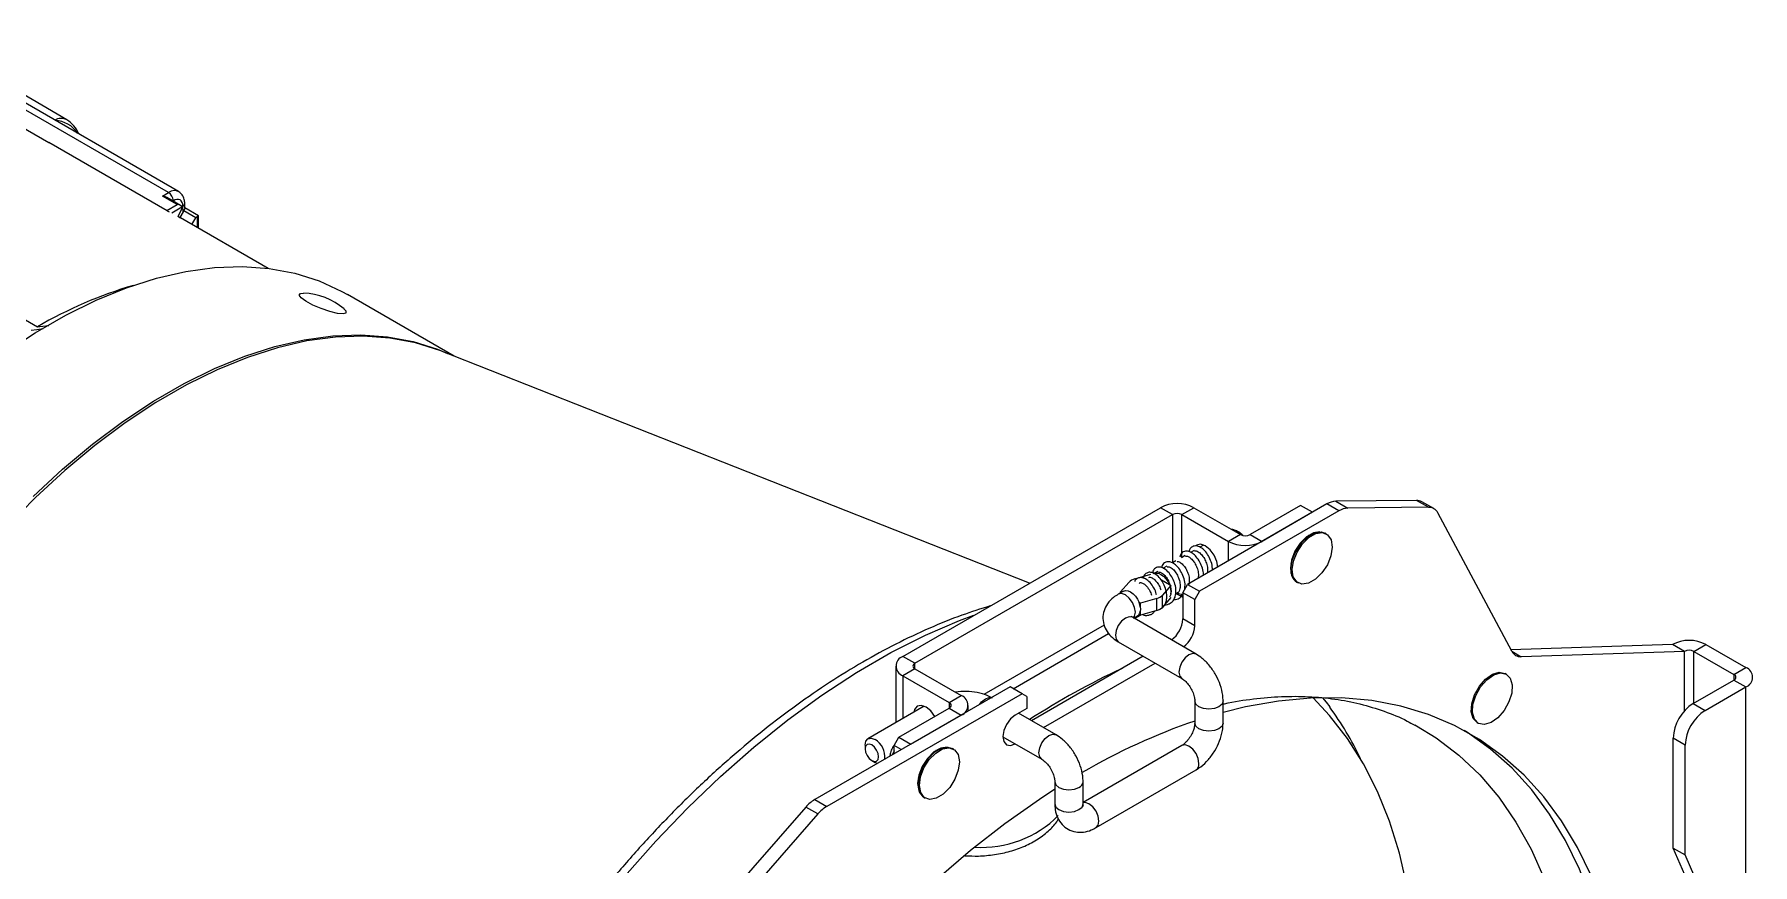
# Model space of a CAD drawing. Extents: x 7 to 113, y 1 to 87.
# Drawn here: x 24.95 to 32.54, y 64.53 to 68.2 of the extents above; entities that cross this region are included whole.
import ezdxf

# ---------------------------------------------------------------- set-up
doc = ezdxf.new("R2010")
doc.units = 0
doc.header["$MEASUREMENT"] = 0
doc.layers.add('OBJECT', color=7, linetype='CONTINUOUS')

msp = doc.modelspace()

# ---------------------------------------------------------------- linework, layer by layer
at = {"layer": 'OBJECT'}
for p, q in [((25.5843, 67.5099), (24.3807, 68.2047)), ((25.5398, 67.5052), (24.3558, 68.1887)), ((25.0901, 67.827), (24.6343, 68.095)), ((23.1109, 67.9807), (24.9613, 66.9125)), ((24.6183, 67.9535), (25.0108, 67.7269)), ((25.0108, 67.7269), (25.0167, 67.7241)), ((25.534, 67.4249), (25.0108, 67.7269)), ((25.514, 67.4895), (25.5398, 67.5052)), ((25.5782, 67.4524), (25.514, 67.4895)), ((25.5932, 67.4488), (25.5322, 67.4841)), ((25.5323, 67.4259), (25.5782, 67.4524)), ((25.5615, 67.4694), (25.5596, 67.4682)), ((25.6045, 67.4196), (25.6039, 67.4449)), ((25.6126, 67.4365), (25.6122, 67.4568)), ((25.534, 67.4249), (25.543, 67.4205)), ((25.5995, 67.4402), (25.5548, 67.4144)), ((25.597, 67.4309), (25.5814, 67.4003)), ((25.5814, 67.4004), (25.5927, 67.394)), ((25.6045, 67.4196), (25.5899, 67.3956)), ((25.9802, 67.1703), (25.5927, 67.394)), ((25.6615, 67.3936), (25.6073, 67.4249)), ((25.6727, 67.4029), (25.6126, 67.4376)), ((25.643, 67.3649), (25.6615, 67.3936)), ((25.6683, 67.3503), (25.6683, 67.4004)), ((25.6727, 67.3478), (25.6727, 67.4029)), ((26.8025, 66.7827), (26.3305, 67.0552)), ((29.3461, 65.7788), (26.7474, 66.8045)), ((28.7856, 65.4553), (29.9241, 66.1125)), ((28.8386, 65.4246), (29.9771, 66.0818)), ((29.9771, 66.0818), (29.9241, 66.1125)), ((29.9771, 66.0818), (29.9771, 65.8686)), ((30.0195, 66.0818), (30.0725, 66.1125)), ((30.0195, 66.0818), (30.2249, 65.9633)), ((30.0195, 65.8923), (30.0195, 66.0818)), ((30.6605, 66.129), (30.0446, 65.7735)), ((30.0725, 66.1125), (30.278, 65.9939)), ((30.7134, 66.0984), (30.0976, 65.7429)), ((30.5431, 66.1225), (30.3204, 65.9939)), ((30.5962, 66.0919), (30.3734, 65.9633)), ((30.5962, 66.0919), (30.5431, 66.1225)), ((30.7134, 66.0984), (30.6605, 66.129)), ((31.0563, 66.1446), (30.6994, 66.141)), ((30.6994, 66.141), (30.7524, 66.1104)), ((31.1093, 66.114), (30.7524, 66.1104)), ((31.1093, 66.114), (31.0563, 66.1446)), ((31.1328, 66.1082), (31.0798, 66.1387)), ((31.477, 65.4782), (31.1502, 66.0896)), ((30.2749, 66.0023), (30.2607, 66.0104)), ((30.6576, 65.9966), (30.6523, 65.9997)), ((30.0735, 65.9235), (30.0579, 65.9145)), ((30.1145, 65.9472), (30.0988, 65.9381)), ((30.278, 65.9939), (30.2249, 65.9633)), ((30.2249, 65.8775), (30.2249, 65.9633)), ((30.3204, 65.9939), (30.3734, 65.9633)), ((30.5669, 65.9768), (30.564, 65.9784)), ((30.5672, 65.9811), (30.5697, 65.9792)), ((29.9528, 65.8538), (29.9366, 65.8445)), ((29.993, 65.877), (29.9777, 65.8682)), ((30.0337, 65.9005), (30.018, 65.8914)), ((30.5037, 65.8649), (30.5008, 65.8661)), ((30.5015, 65.8702), (30.5044, 65.8685)), ((29.7481, 65.741), (29.7849, 65.7824)), ((29.8108, 65.7974), (29.8824, 65.8186)), ((29.9124, 65.8305), (29.8954, 65.8207)), ((29.9644, 65.7713), (29.9287, 65.7919)), ((29.9644, 65.7713), (29.9705, 65.7678)), ((30.0234, 65.7367), (30.0446, 65.7735)), ((30.0446, 65.7735), (30.0976, 65.7429)), ((30.5273, 65.7831), (30.5326, 65.7801)), ((29.761, 65.7431), (29.738, 65.7298)), ((29.7527, 65.7383), (29.7481, 65.741)), ((29.7481, 65.7356), (29.7481, 65.741)), ((29.9078, 65.7111), (29.8361, 65.6902)), ((29.9078, 65.6581), (29.9078, 65.7111)), ((29.9705, 65.7678), (29.9342, 65.7264)), ((29.9342, 65.6733), (29.9342, 65.7264)), ((29.9705, 65.7147), (29.9342, 65.6733)), ((29.9705, 65.7477), (29.9705, 65.7678)), ((29.9705, 65.7312), (29.9705, 65.7348)), ((29.9914, 65.7318), (30.0027, 65.7383)), ((29.9983, 65.7307), (29.9943, 65.7335)), ((29.9983, 65.7307), (30.0234, 65.7162)), ((30.0234, 65.7208), (30.0085, 65.7248)), ((30.0195, 65.7185), (30.0195, 65.7238)), ((30.0764, 65.7061), (30.0234, 65.7367)), ((30.0234, 65.7367), (30.0234, 65.6208)), ((30.0319, 65.7552), (30.0351, 65.757)), ((30.0976, 65.7429), (30.0764, 65.7061)), ((30.0764, 65.5902), (30.0764, 65.7061)), ((29.8005, 65.6278), (29.7998, 65.6282)), ((30.0816, 65.4655), (29.8005, 65.6278)), ((29.8059, 65.6247), (29.8235, 65.6349)), ((29.8103, 65.6222), (29.8362, 65.6372)), ((29.8235, 65.6349), (29.83, 65.6407)), ((29.8361, 65.6902), (29.83, 65.6937)), ((29.8361, 65.6371), (29.83, 65.6407)), ((29.8361, 65.6701), (29.8361, 65.6902)), ((29.9078, 65.6581), (29.8361, 65.6371)), ((29.8361, 65.6371), (29.8361, 65.6572)), ((30.0764, 65.5902), (30.0234, 65.6208)), ((29.6758, 65.5935), (29.1437, 65.2864)), ((29.2736, 65.3124), (29.6954, 65.5559)), ((29.738, 65.5195), (30.0191, 65.3573)), ((32.1871, 65.5079), (31.4736, 65.4846)), ((31.477, 65.4782), (31.5193, 65.4538)), ((32.2401, 65.4773), (31.5193, 65.4538)), ((32.2401, 65.4773), (32.1871, 65.5079)), ((32.2401, 65.2137), (32.2401, 65.4773)), ((32.2825, 65.4773), (32.3355, 65.5079)), ((32.2825, 65.4773), (32.4594, 65.3752)), ((32.2825, 65.2486), (32.2825, 65.4773)), ((32.3355, 65.5079), (32.5123, 65.4058)), ((28.7549, 65.4124), (28.7549, 65.1623)), ((28.8386, 65.4246), (28.7856, 65.4553)), ((28.8386, 65.4001), (28.7856, 65.3695)), ((28.8386, 65.4001), (28.8386, 65.4246)), ((28.8386, 65.4001), (29.0441, 65.2816)), ((29.8482, 65.4559), (29.3545, 65.1709)), ((29.4075, 65.1403), (29.9012, 65.4254)), ((32.4594, 65.3752), (32.5123, 65.4058)), ((29.2597, 65.3203), (28.3964, 64.8219)), ((28.7856, 65.3695), (28.991, 65.2509)), ((28.7856, 65.3695), (28.7856, 65.18)), ((29.3127, 65.2898), (29.2597, 65.3203)), ((31.454, 65.3763), (31.4487, 65.3794)), ((32.2791, 65.2466), (32.4594, 65.3507)), ((32.332, 65.216), (32.5123, 65.3201)), ((32.4594, 65.3752), (32.4594, 65.3507)), ((32.4594, 65.3507), (32.5123, 65.3201)), ((32.5123, 61.7274), (32.5123, 65.3201)), ((29.3127, 65.2898), (28.4493, 64.7914)), ((28.991, 65.2509), (29.0441, 65.2816)), ((28.991, 65.2509), (28.991, 65.2265)), ((29.3339, 65.2775), (29.3127, 65.2898)), ((29.3339, 65.2775), (29.3339, 65.2253)), ((30.0762, 65.2583), (30.0762, 65.1603)), ((30.2012, 65.1603), (30.2012, 65.2583)), ((32.2791, 65.2466), (32.332, 65.216)), ((28.8806, 65.2348), (28.6318, 65.0912)), ((28.7683, 65.0979), (28.991, 65.2265)), ((28.8213, 65.0673), (29.0441, 65.1958)), ((28.991, 65.2265), (29.0441, 65.1958)), ((29.0748, 65.2136), (29.0748, 65.2387)), ((29.3339, 65.2253), (29.283, 65.1959)), ((29.4629, 65.1084), (29.2971, 65.204)), ((28.7471, 65.0611), (28.7683, 65.0979)), ((28.7683, 65.0979), (28.8213, 65.0673)), ((29.2278, 65.0997), (29.4004, 65.0001)), ((29.23, 65.0991), (29.2279, 65.0979)), ((31.0484, 65.1521), (31.0564, 65.1478)), ((31.3237, 65.1629), (31.329, 65.1598)), ((32.2436, 65.063), (32.1907, 65.0935)), ((32.1907, 64.608), (32.1907, 65.0935)), ((28.6188, 65.0626), (28.6188, 65.0463)), ((28.7471, 65.038), (28.7406, 65.0207)), ((28.7789, 65.0428), (28.7471, 65.0611)), ((28.7471, 65.0244), (28.7471, 65.0611)), ((28.9193, 65.0257), (28.9165, 65.0273)), ((28.9197, 65.03), (28.9221, 65.0281)), ((29.0101, 65.0455), (29.0047, 65.0485)), ((30.0191, 65.0614), (29.5825, 64.8093)), ((32.2436, 64.5775), (32.2436, 65.063)), ((28.6489, 64.9942), (28.663, 64.9861)), ((28.673, 64.9816), (28.663, 64.9861)), ((29.6397, 64.698), (30.0816, 64.9531)), ((28.8562, 64.9138), (28.8532, 64.915)), ((28.854, 64.9191), (28.8569, 64.9174)), ((29.4575, 64.9011), (29.4575, 64.8031)), ((29.5825, 64.8031), (29.5825, 64.9011)), ((28.3574, 64.789), (28.0006, 64.3806)), ((28.4104, 64.7584), (28.3574, 64.789)), ((28.3964, 64.8219), (28.4493, 64.7914)), ((28.8797, 64.832), (28.8851, 64.829)), ((28.4104, 64.7584), (28.0535, 64.35)), ((32.1907, 64.608), (32.2436, 64.5775))]:
    msp.add_line(p, q, dxfattribs=at)
at = {"layer": 'OBJECT', "flags": 128}
for points in [[(24.8148, 66.7952), (24.9501, 66.8847), (25.0857, 66.963), (25.2209, 67.0296), (25.3551, 67.0843), (25.4874, 67.1266), (25.6173, 67.1565), (25.7439, 67.1737), (25.8667, 67.1781), (25.985, 67.1697), (26.0981, 67.1486), (26.2054, 67.1148), (26.3064, 67.0686), (26.3305, 67.0552)], [(26.3157, 66.9909), (26.3234, 66.9826), (26.3244, 66.973), (26.3115, 66.9691), (26.2865, 66.9713), (26.2528, 66.9794), (26.2149, 66.9923), (26.178, 67.0082), (26.147, 67.0249), (26.1261, 67.0403), (26.1181, 67.0523), (26.1241, 67.0592), (26.1365, 67.0604)], [(24.9613, 66.9125), (24.9719, 66.9138), (25.0118, 66.9184)], [(26.7474, 66.8045), (26.7394, 66.8076), (26.632, 66.8414), (26.5189, 66.8625), (26.4006, 66.8709), (26.2778, 66.8665), (26.1511, 66.8493), (26.0212, 66.8194), (25.8888, 66.777), (25.7546, 66.7224), (25.6193, 66.6557), (25.4836, 66.5774), (25.3483, 66.4878), (25.2141, 66.3876), (25.0817, 66.2771), (24.9518, 66.1569), (24.8251, 66.0278)], [(24.9866, 66.9024), (24.9584, 66.8991), (24.933, 66.8962)], [(24.9414, 66.1625), (25.0712, 66.2826), (25.2036, 66.393), (25.3378, 66.4933), (25.473, 66.5828), (25.6086, 66.6611), (25.7439, 66.7277), (25.878, 66.7824), (26.0104, 66.8247), (26.1402, 66.8546), (26.2669, 66.8718), (26.3897, 66.8762), (26.5079, 66.8678), (26.621, 66.8467), (26.7284, 66.8129), (26.7733, 66.7943)], [(30.2607, 66.0105), (30.2438, 66.0163), (30.239, 66.0164)], [(30.2819, 65.992), (30.2776, 65.9968), (30.2607, 66.0105)], [(30.2749, 66.0023), (30.2864, 65.993), (30.2892, 65.9898)], [(30.6289, 66.0055), (30.6288, 66.0055), (30.6005, 66.0011), (30.5704, 65.9837), (30.5422, 65.9555), (30.5191, 65.9199), (30.5041, 65.8811), (30.4989, 65.8439), (30.5041, 65.8127), (30.5105, 65.8005)], [(30.5014, 65.8416), (30.5071, 65.8798), (30.5228, 65.9193), (30.5465, 65.9555), (30.5755, 65.9839), (30.6062, 66.0012), (30.6349, 66.0052), (30.6523, 65.9997)], [(30.5067, 65.8386), (30.5124, 65.8767), (30.5281, 65.9162), (30.5519, 65.9524), (30.5809, 65.9808), (30.6115, 65.9981), (30.6403, 66.0021), (30.6635, 65.9924), (30.6785, 65.9702), (30.6835, 65.9381), (30.6778, 65.9), (30.6621, 65.8604), (30.6384, 65.8243), (30.6094, 65.7958), (30.5787, 65.7785), (30.55, 65.7745), (30.5267, 65.7842), (30.5117, 65.8064), (30.5067, 65.8386)], [(30.1775, 65.8502), (30.1733, 65.8745), (30.1614, 65.9021), (30.1435, 65.9262), (30.1224, 65.9433), (30.1013, 65.9506), (30.0834, 65.9471)], [(30.5845, 65.9902), (30.5807, 65.99), (30.5788, 65.9898)], [(30.4991, 65.8517), (30.4998, 65.85), (30.5016, 65.8466)], [(29.8954, 65.8207), (29.8959, 65.821), (29.905, 65.8235), (29.9154, 65.8224), (29.9266, 65.8176), (29.9378, 65.8095), (29.9483, 65.7985), (29.9573, 65.7855), (29.9644, 65.7713)], [(29.7693, 65.7267), (29.7524, 65.7326), (29.738, 65.7298), (29.738, 65.7298)], [(29.761, 65.7431), (29.7616, 65.7434), (29.7706, 65.746), (29.7811, 65.7448), (29.7923, 65.74), (29.8035, 65.7319), (29.8139, 65.721), (29.823, 65.708), (29.83, 65.6937)], [(29.8051, 65.6252), (29.8101, 65.6326), (29.8135, 65.6502), (29.8101, 65.6717), (29.8005, 65.6938), (29.7862, 65.7131), (29.7693, 65.7267)], [(30.0131, 65.7222), (30.0187, 65.7209), (30.0234, 65.7198)], [(27.5561, 64.4819), (27.6935, 64.6377), (27.835, 64.7854), (27.9798, 64.9245), (28.1273, 65.0544), (28.2771, 65.1746), (28.4284, 65.2844), (28.5807, 65.3836), (28.7332, 65.4717), (28.8855, 65.5483), (29.0368, 65.6131), (29.1003, 65.6369)], [(29.7693, 65.6247), (29.7524, 65.6111), (29.738, 65.5917), (29.7285, 65.5696), (29.7251, 65.5482), (29.7285, 65.5306), (29.738, 65.5195), (29.738, 65.5195)], [(29.7998, 65.6282), (29.7862, 65.6306), (29.7693, 65.6247)], [(30.0816, 65.4655), (30.0673, 65.4683), (30.0504, 65.4624)], [(30.0504, 65.4624), (30.0334, 65.4488), (30.0191, 65.4294), (30.0095, 65.4074), (30.0062, 65.3859), (30.0095, 65.3683), (30.0191, 65.3573), (30.0194, 65.3571)], [(31.3249, 65.1622), (31.3068, 65.1804), (31.2983, 65.2095), (31.3003, 65.246), (31.3128, 65.2856), (31.334, 65.3235), (31.3616, 65.355), (31.3921, 65.3764), (31.4219, 65.3851), (31.4474, 65.3801), (31.4487, 65.3794)], [(31.3303, 65.1591), (31.3122, 65.1773), (31.3036, 65.2064), (31.3057, 65.243), (31.3181, 65.2825), (31.3394, 65.3204), (31.3669, 65.3519), (31.3974, 65.3733), (31.4272, 65.382), (31.4527, 65.377), (31.4708, 65.3588), (31.4794, 65.3297), (31.4773, 65.2931), (31.4649, 65.2536), (31.4436, 65.2157), (31.4161, 65.1842), (31.3856, 65.1628), (31.3557, 65.1541), (31.3303, 65.1591)], [(29.1241, 65.242), (29.1337, 65.2539), (29.1506, 65.2675)], [(29.1506, 65.2675), (29.1675, 65.2734), (29.1771, 65.2726)], [(30.1829, 65.2328), (30.1627, 65.225), (30.1387, 65.2222), (30.1148, 65.225), (30.0946, 65.2328), (30.081, 65.2445), (30.0762, 65.2583), (30.0763, 65.2586)], [(30.2012, 65.2583), (30.1965, 65.2445), (30.1829, 65.2328)], [(32.0032, 63.5442), (31.9984, 63.7187), (31.9837, 63.8869), (31.9595, 64.0482), (31.9256, 64.2017), (31.8823, 64.347), (31.8297, 64.4834), (31.7681, 64.6104), (31.6977, 64.7275), (31.6188, 64.8342), (31.5316, 64.9301), (31.4366, 65.0147), (31.3342, 65.0878), (31.2246, 65.1491), (31.1085, 65.1982), (30.9862, 65.2351), (30.8582, 65.2596), (30.7252, 65.2715), (30.5875, 65.2708), (30.4457, 65.2575), (30.3005, 65.2317), (30.2012, 65.2074)], [(31.0569, 64.0394), (31.0535, 64.1143), (31.0389, 64.2785), (31.0145, 64.4357), (30.9805, 64.5851), (30.9369, 64.7261), (30.884, 64.858), (30.8221, 64.9804), (30.7513, 65.0926), (30.672, 65.1943), (30.5989, 65.2713)], [(30.6409, 65.2725), (30.657, 65.252), (30.6725, 65.2314)], [(28.9275, 65.1898), (28.9096, 65.2139), (28.8885, 65.2309), (28.8674, 65.2383), (28.8495, 65.2348), (28.8375, 65.221), (28.8339, 65.2079)], [(29.283, 65.1959), (29.2619, 65.1788), (29.244, 65.1547), (29.232, 65.1271), (29.2278, 65.1003), (29.232, 65.0784), (29.244, 65.0646), (29.2619, 65.0612), (29.283, 65.0685)], [(28.6188, 65.0626), (28.6222, 65.0802), (28.6318, 65.0912), (28.6461, 65.094), (28.663, 65.0881)], [(29.3998, 65.0004), (29.3908, 65.0111), (29.3874, 65.0287), (29.3908, 65.0502), (29.4004, 65.0723), (29.4147, 65.0916), (29.4316, 65.1053)], [(29.4316, 65.1053), (29.4486, 65.1111), (29.4629, 65.1084), (29.4629, 65.1083)], [(30.1829, 65.1348), (30.1627, 65.127), (30.1387, 65.1242), (30.1148, 65.127), (30.0946, 65.1348), (30.081, 65.1465), (30.0762, 65.1603)], [(30.2012, 65.1603), (30.1965, 65.1465), (30.1829, 65.1348)], [(31.0564, 65.1478), (31.1434, 65.0946), (31.2433, 65.0188), (31.3355, 64.9313), (31.4196, 64.8326), (31.4953, 64.723), (31.5623, 64.603), (31.6202, 64.4731)], [(31.9503, 63.5747), (31.9454, 63.7493), (31.9308, 63.9175), (31.9065, 64.0787), (31.8726, 64.2323), (31.8293, 64.3776), (31.7768, 64.514), (31.7152, 64.641), (31.6447, 64.7581), (31.5658, 64.8648), (31.4787, 64.9606), (31.3837, 65.0453), (31.2812, 65.1184), (31.2671, 65.1272)], [(28.6489, 65.0636), (28.6374, 65.0676), (28.6276, 65.0657), (28.6211, 65.0582), (28.6188, 65.0463), (28.6211, 65.0317), (28.6276, 65.0166), (28.6374, 65.0035), (28.6489, 64.9942), (28.6604, 64.9902), (28.6701, 64.9921), (28.6766, 64.9996), (28.6789, 65.0116), (28.6766, 65.0262), (28.6701, 65.0412), (28.6604, 65.0543), (28.6489, 65.0636)], [(28.9813, 65.0544), (28.9812, 65.0544), (28.953, 65.05), (28.9229, 65.0326), (28.8946, 65.0044), (28.8716, 64.9688), (28.8565, 64.93), (28.8513, 64.8928), (28.8565, 64.8616), (28.863, 64.8494)], [(28.8588, 64.9257), (28.8737, 64.9653), (28.897, 65.0018), (28.9257, 65.031), (28.9564, 65.0492), (28.9854, 65.0543), (29.0047, 65.0485)], [(28.8641, 64.9226), (28.8791, 64.9622), (28.9023, 64.9988), (28.931, 65.0279), (28.9617, 65.0461), (28.9907, 65.0512), (29.0145, 65.0425), (29.0302, 65.0211), (29.0359, 64.9896), (29.031, 64.9518), (29.0161, 64.9122), (28.9928, 64.8756), (28.9641, 64.8465), (28.9334, 64.8283), (28.9044, 64.8232), (28.8806, 64.8319), (28.8649, 64.8533), (28.8592, 64.8848), (28.8641, 64.9226)], [(28.9369, 65.0391), (28.9331, 65.0389), (28.9313, 65.0387)], [(30.0946, 64.9817), (30.0912, 65.0032), (30.0816, 65.0253), (30.0673, 65.0446), (30.0504, 65.0583), (30.0334, 65.0641), (30.0191, 65.0614)], [(29.4575, 64.8676), (29.3895, 64.8231), (29.2367, 64.7153), (29.0854, 64.5971), (28.936, 64.469), (28.7893, 64.3316), (28.6457, 64.1854), (28.5059, 64.031), (28.3705, 63.869), (28.2399, 63.7), (28.1147, 63.5248), (27.9954, 63.3441), (27.8825, 63.1585), (27.7765, 62.9688), (27.6777, 62.7759), (27.5866, 62.5804), (27.5035, 62.3831), (27.4636, 62.2802)], [(28.8516, 64.9006), (28.8523, 64.8989), (28.854, 64.8955)], [(28.8797, 64.832), (28.8753, 64.835), (28.8596, 64.8564), (28.8539, 64.8879), (28.8588, 64.9257)], [(29.4575, 64.9011), (29.4623, 64.8873), (29.4758, 64.8756), (29.4961, 64.8678), (29.52, 64.8651), (29.5439, 64.8678), (29.5642, 64.8756)], [(29.4575, 64.8031), (29.4623, 64.7893), (29.4758, 64.7776), (29.4961, 64.7698), (29.52, 64.7671), (29.5439, 64.7698), (29.5642, 64.7776)], [(29.5642, 64.7776), (29.5778, 64.7893), (29.5825, 64.8031)], [(29.6526, 64.7266), (29.6492, 64.7481), (29.6397, 64.7702), (29.6253, 64.7895), (29.6084, 64.8031), (29.5915, 64.809), (29.5825, 64.8084)], [(29.6397, 64.698), (29.6492, 64.709), (29.6526, 64.7266)], [(32.1907, 62.1904), (32.2523, 62.4036), (32.304, 62.6152), (32.3457, 62.8244), (32.3771, 63.0304), (32.3981, 63.2323), (32.4086, 63.4293), (32.4086, 63.6207), (32.3981, 63.8055), (32.3771, 63.9832), (32.3457, 64.153), (32.304, 64.3141), (32.2523, 64.466), (32.1907, 64.608)], [(32.2436, 62.1598), (32.3053, 62.373), (32.357, 62.5846), (32.3986, 62.7938), (32.43, 62.9998), (32.451, 63.2017), (32.4615, 63.3988), (32.4615, 63.5901), (32.451, 63.775), (32.43, 63.9526), (32.3986, 64.1224), (32.357, 64.2835), (32.3053, 64.4354), (32.2436, 64.5775)]]:
    msp.add_lwpolyline(points, dxfattribs=at)
at = {"layer": 'OBJECT'}
for centre, radius, start, end in [((25.065, 67.7758), 0.057, 63.85716, 119.03827), ((25.0324, 67.6985), 0.1262, 33.1811, 86.82444), ((25.0268, 67.7192), 0.125, 21.22933, 59.54171), ((25.5163, 67.4664), 0.0453, 3.69359, 58.76618), ((25.5939, 67.4606), 0.0187, 302.41307, 348.31734), ((25.5785, 67.4408), 0.021, 331.81724, 358.31912), ((25.6794, 67.3825), 0.021, 121.68035, 148.17982), ((25.9316, 65.2412), 1.9326, 106.42545, 120.13874), ((26.131, 66.7805), 0.28, 48.71827, 88.87037), ((29.9983, 65.9692), 0.1614, 62.60988, 117.39037), ((29.9983, 66.0409), 0.0461, 62.61016, 117.39049), ((30.7031, 66.06), 0.0811, 92.60711, 121.73241), ((30.7561, 66.0294), 0.0811, 92.60711, 121.73241), ((31.0574, 66.099), 0.0456, 60.61136, 91.44728), ((31.1106, 66.0697), 0.0443, 26.68023, 91.73594), ((30.2992, 66.1066), 0.1614, 242.60988, 297.39037), ((30.2992, 66.0348), 0.0461, 242.61016, 297.39049), ((29.8248, 65.7432), 0.0559, 104.45205, 135.54257), ((30.561, 65.833), 0.0602, 171.78241, 235.95775), ((29.8941, 65.7653), 0.0559, 284.15069, 315.84393), ((29.7488, 65.6602), 0.0878, 6.48735, 22.44438), ((29.8024, 65.6602), 0.0338, 324.68191, 354.96917), ((29.8941, 65.7123), 0.0559, 284.15069, 315.84393), ((29.9025, 65.6266), 0.1211, 305.64016, 357.225), ((29.9554, 65.596), 0.1211, 305.64016, 357.225), ((31.5167, 65.4982), 0.0445, 206.73759, 273.25191), ((32.2613, 65.3647), 0.1612, 62.60974, 117.39007), ((32.2613, 65.4364), 0.0461, 62.60892, 117.39044), ((28.8019, 65.4124), 0.0458, 110.78318, 249.21613), ((28.8433, 65.4124), 0.0131, 110.78298, 249.2152), ((31.2127, 62.2844), 3.4417, 115.05766, 122.84638), ((32.4961, 65.363), 0.0458, 290.78384, 69.21561), ((32.4547, 65.363), 0.0131, 290.78325, 69.21481), ((28.9864, 65.2387), 0.0131, 290.78304, 69.21501), ((29.0278, 65.2387), 0.0458, 290.78322, 69.21605), ((32.3826, 65.0848), 0.1921, 122.60539, 177.39454), ((30.9617, 62.5827), 2.7341, 108.89549, 120.38886), ((29.5029, 64.3774), 1.4482, 25.60728, 36.13307), ((32.4355, 65.0542), 0.1921, 122.60539, 177.39454), ((28.618, 65.0116), 0.0887, 352.93801, 59.52597), ((30.0654, 64.9777), 0.0294, 303.39778, 7.91372), ((29.5526, 64.9033), 0.03, 292.83014, 355.86823), ((28.4772, 64.6868), 0.1575, 120.89121, 139.54465), ((28.5302, 64.6563), 0.1575, 120.89121, 139.54465), ((29.1345, 65.09), 0.479, 266.31436, 314.96425)]:
    msp.add_arc(centre, radius, start, end, dxfattribs=at)
for centre, major_axis, ratio, start_param, end_param in [((25.5408, 67.4311), (0.0428, 0.0792), 0.577067, 6.238356, 7.052054), ((25.5625, 67.4198), (0.0278, 0.0532), 0.576676, 5.473061, 7.043858), ((25.5782, 67.4402), (0.0212, 0), 0.577382, 0, 1.570796), ((25.5827, 67.431), (0.0216, 0.0326), 0.626584, 4.775847, 4.930737), ((25.6577, 67.3943), (0.015, 0.0087), 0.00007, 0.000041, 0.785358), ((30.0604, 65.8437), (0.0869, 0.1136), 0.226147, 2.727678, 2.980829), ((29.6585, 65.6118), (0.1784, 0.0563), 0.261001, 6.074386, 6.327538)]:
    msp.add_ellipse(centre, major_axis=major_axis, ratio=ratio, start_param=start_param, end_param=end_param, dxfattribs=at)
for points, knots in [([(25.532, 67.4837), (25.5304, 67.4847), (25.525, 67.488), (25.5184, 67.4891), (25.514, 67.4895), (25.514, 67.4895)], [0, 0, 0, 0, 0.298309, 0.988627, 1, 1, 1, 1]), ([(25.6122, 67.4568), (25.6117, 67.4627), (25.6105, 67.4767), (25.6024, 67.4958), (25.591, 67.5044), (25.5861, 67.5082)], [0, 0, 0, 0, 0.2861495, 0.6901442, 1, 1, 1, 1]), ([(25.6124, 67.4365), (25.6124, 67.436), (25.6125, 67.4351), (25.6113, 67.4325), (25.6095, 67.4291), (25.608, 67.4263), (25.6073, 67.4249)], [0, 0, 0, 0, 0.247431, 0.504374, 0.752062, 1, 1, 1, 1]), ([(30.1541, 65.8366), (30.1541, 65.8415), (30.1542, 65.8554), (30.1471, 65.88), (30.1336, 65.9063), (30.1164, 65.9272), (30.0974, 65.9404), (30.0819, 65.9444), (30.0697, 65.9424), (30.0597, 65.9369), (30.0528, 65.9287), (30.0514, 65.9208), (30.0509, 65.9179)], [0, 0, 0, 0, 0.071725, 0.205661, 0.337742, 0.471145, 0.59803, 0.724574, 0.786635, 0.844618, 0.94441, 1, 1, 1, 1]), ([(29.9428, 65.6831), (29.9471, 65.6833), (29.9561, 65.6839), (29.9708, 65.6903), (29.9832, 65.7027), (29.9916, 65.7219), (29.9943, 65.7456), (29.9899, 65.774), (29.9786, 65.8018), (29.9626, 65.8258), (29.9439, 65.8425), (29.9265, 65.8502), (29.9125, 65.8506), (29.9018, 65.8461), (29.8929, 65.8381), (29.8906, 65.8298), (29.8893, 65.8248)], [0, 0, 0, 0, 0.048726, 0.101843, 0.18449, 0.249145, 0.335677, 0.428944, 0.514923, 0.604128, 0.6975, 0.777331, 0.845523, 0.886738, 0.931574, 1, 1, 1, 1]), ([(30.0317, 65.751), (30.0326, 65.7593), (30.0346, 65.7766), (30.0275, 65.8059), (30.0142, 65.8337), (29.9967, 65.8559), (29.9786, 65.869), (29.9644, 65.8736), (29.9527, 65.8736), (29.9424, 65.8699), (29.9346, 65.8622), (29.9303, 65.8546), (29.9297, 65.8494), (29.9295, 65.8476)], [0, 0, 0, 0, 0.116758, 0.2468045, 0.3701257, 0.5001193, 0.6192392, 0.7132645, 0.7701954, 0.8390711, 0.9088352, 0.9688754, 1, 1, 1, 1]), ([(29.9545, 65.8505), (29.9546, 65.8505), (29.9556, 65.8516), (29.958, 65.852), (29.9689, 65.8494), (29.9831, 65.8381), (29.9967, 65.8199), (30.0073, 65.7972), (30.012, 65.7744), (30.0115, 65.7557), (30.0066, 65.7408), (29.9998, 65.7322), (29.9925, 65.7303), (29.9897, 65.7296)], [0, 0, 0, 0, 0.005411, 0.093197, 0.197394, 0.307214, 0.41723, 0.526532, 0.640366, 0.732497, 0.810524, 0.927094, 1, 1, 1, 1]), ([(29.9983, 65.8749), (30.0008, 65.8746), (30.0064, 65.8739), (30.0201, 65.8648), (30.0335, 65.8487), (30.0448, 65.8279), (30.0517, 65.8047), (30.0523, 65.7849), (30.0506, 65.7728), (30.0486, 65.7697), (30.0486, 65.7696)], [0, 0, 0, 0, 0.128183, 0.281971, 0.434248, 0.579348, 0.732867, 0.885462, 0.99824, 1, 1, 1, 1]), ([(30.1139, 65.8134), (30.114, 65.8148), (30.1149, 65.8246), (30.1104, 65.8453), (30.0995, 65.8725), (30.0837, 65.8957), (30.0663, 65.9114), (30.0487, 65.9202), (30.0328, 65.921), (30.0206, 65.9144), (30.0132, 65.9061), (30.0112, 65.8987), (30.01, 65.8943)], [0, 0, 0, 0, 0.020741, 0.149214, 0.281054, 0.415003, 0.537688, 0.647332, 0.777006, 0.848246, 0.910473, 1, 1, 1, 1]), ([(30.0361, 65.8973), (30.0365, 65.8976), (30.0377, 65.8984), (30.044, 65.898), (30.0557, 65.892), (30.0696, 65.8782), (30.0818, 65.8585), (30.0902, 65.836), (30.0934, 65.815), (30.0914, 65.8043), (30.0906, 65.8)], [0, 0, 0, 0, 0.060221, 0.167268, 0.304765, 0.456611, 0.601799, 0.744761, 0.897984, 1, 1, 1, 1]), ([(30.0763, 65.9206), (30.0765, 65.9208), (30.0775, 65.9218), (30.0818, 65.9218), (30.0925, 65.9177), (30.1059, 65.9064), (30.1188, 65.8882), (30.1286, 65.8664), (30.1337, 65.8433), (30.1322, 65.8301), (30.1315, 65.8236)], [0, 0, 0, 0, 0.021016, 0.141964, 0.259995, 0.409198, 0.561075, 0.702734, 0.852584, 1, 1, 1, 1]), ([(29.9071, 65.7271), (29.9063, 65.7306), (29.9036, 65.7436), (29.8917, 65.765), (29.8741, 65.7875), (29.8539, 65.8011), (29.8361, 65.8051), (29.8206, 65.7998), (29.8124, 65.7924), (29.8111, 65.787), (29.8109, 65.7863)], [0, 0, 0, 0, 0.062208, 0.230642, 0.40423, 0.583066, 0.740168, 0.86269, 0.98196, 1, 1, 1, 1]), ([(29.8303, 65.7769), (29.8314, 65.7786), (29.8335, 65.7817), (29.8396, 65.782), (29.8513, 65.7768), (29.8644, 65.7653), (29.8774, 65.747), (29.8829, 65.7321), (29.8855, 65.7252)], [0, 0, 0, 0, 0.195269, 0.36454, 0.493161, 0.660255, 0.841384, 1, 1, 1, 1]), ([(29.92, 65.663), (29.9238, 65.6647), (29.9312, 65.668), (29.9413, 65.6781), (29.9493, 65.6928), (29.9536, 65.7144), (29.9518, 65.7411), (29.9426, 65.7695), (29.928, 65.7949), (29.9098, 65.8148), (29.8911, 65.8255), (29.8744, 65.8281), (29.8589, 65.8221), (29.8501, 65.8117), (29.8493, 65.8031), (29.849, 65.8007)], [0, 0, 0, 0, 0.050515, 0.101515, 0.176126, 0.252321, 0.351771, 0.448068, 0.540039, 0.638169, 0.735906, 0.81278, 0.884229, 0.967409, 1, 1, 1, 1]), ([(29.8735, 65.8038), (29.8749, 65.8045), (29.8773, 65.8057), (29.8877, 65.8025), (29.9001, 65.7935), (29.9127, 65.7778), (29.9222, 65.7614), (29.9248, 65.7512), (29.9255, 65.7486)], [0, 0, 0, 0, 0.212736, 0.370973, 0.536631, 0.733748, 0.93205, 1, 1, 1, 1]), ([(29.9157, 65.8279), (29.9177, 65.8281), (29.9217, 65.8286), (29.9344, 65.822), (29.9478, 65.8088), (29.9602, 65.7894), (29.9688, 65.7669), (29.9718, 65.7461), (29.9704, 65.7283), (29.9666, 65.7206), (29.9646, 65.7166)], [0, 0, 0, 0, 0.128247, 0.249696, 0.379046, 0.515696, 0.650444, 0.780199, 0.885338, 1, 1, 1, 1]), ([(29.738, 65.7298), (29.7308, 65.7252), (29.7126, 65.7137), (29.69, 65.6897), (29.6735, 65.6577), (29.6682, 65.6224), (29.6749, 65.5875), (29.6925, 65.5565), (29.7145, 65.5343), (29.7315, 65.5237), (29.738, 65.5195)], [0, 0, 0, 0, 0.095822, 0.239918, 0.37467, 0.506202, 0.644592, 0.777334, 0.913587, 1, 1, 1, 1]), ([(29.9842, 65.7073), (29.9865, 65.7071), (29.9968, 65.7061), (30.0117, 65.7133), (30.0199, 65.7237), (30.0234, 65.7281)], [0, 0, 0, 0, 0.141797, 0.639401, 1, 1, 1, 1]), ([(29.9993, 65.7348), (30.0066, 65.732), (30.0152, 65.7286), (30.0233, 65.7301), (30.0245, 65.7303)], [0, 0, 0, 0, 0.85247, 1, 1, 1, 1]), ([(29.1714, 65.678), (29.1298, 65.6649), (29.0403, 65.6368), (28.9012, 65.5801), (28.755, 65.5111), (28.6084, 65.4313), (28.4622, 65.3413), (28.3168, 65.2415), (28.1728, 65.1322), (28.0306, 65.0138), (27.8908, 64.8869), (27.7539, 64.7519), (27.6204, 64.6093), (27.4907, 64.4596), (27.3653, 64.3034), (27.2447, 64.1412), (27.1292, 63.9738), (27.0194, 63.8015), (26.9156, 63.6252), (26.8181, 63.4454), (26.7274, 63.2628), (26.6438, 63.0781), (26.5676, 62.8919), (26.499, 62.7049), (26.4383, 62.5178), (26.3858, 62.3312), (26.3417, 62.1459), (26.3061, 61.9624), (26.2791, 61.7815), (26.2611, 61.6039), (26.2531, 61.4576), (26.2524, 61.3714), (26.2521, 61.3419)], [0, 0, 0, 0, 0.029489, 0.063517, 0.097577, 0.131653, 0.165733, 0.199808, 0.233873, 0.267927, 0.301968, 0.335996, 0.370013, 0.404019, 0.438016, 0.472006, 0.50599, 0.53997, 0.573949, 0.607928, 0.641909, 0.675893, 0.709883, 0.74388, 0.777886, 0.811903, 0.845934, 0.879978, 0.914039, 0.948115, 0.982208, 1, 1, 1, 1]), ([(29.8005, 65.6278), (29.7985, 65.6291), (29.7937, 65.6323), (29.7934, 65.6329), (29.7932, 65.6333)], [0, 0, 0, 0, 0.421084, 1, 1, 1, 1]), ([(29.8447, 65.6397), (29.8471, 65.6388), (29.8553, 65.6359), (29.8686, 65.6361), (29.8828, 65.6401), (29.8937, 65.6466), (29.8976, 65.6531), (29.8991, 65.6555)], [0, 0, 0, 0, 0.112834, 0.385327, 0.635282, 0.860264, 1, 1, 1, 1]), ([(30.2012, 65.2583), (30.2009, 65.2668), (30.1999, 65.29), (30.1902, 65.329), (30.1706, 65.3732), (30.1431, 65.4137), (30.1128, 65.4452), (30.0909, 65.4595), (30.0816, 65.4655)], [0, 0, 0, 0, 0.107644, 0.294549, 0.481453, 0.669065, 0.859792, 1, 1, 1, 1]), ([(30.0191, 65.3573), (30.0216, 65.3557), (30.0278, 65.3518), (30.0405, 65.3402), (30.0548, 65.3219), (30.067, 65.2995), (30.0743, 65.2777), (30.0762, 65.2643), (30.0762, 65.2593), (30.0762, 65.2583)], [0, 0, 0, 0, 0.1031224, 0.2609533, 0.4346314, 0.6201363, 0.807617, 0.9640253, 1, 1, 1, 1]), ([(29.1818, 65.2706), (29.1743, 65.2745), (29.1538, 65.2853), (29.115, 65.2966), (29.0673, 65.3009), (29.0337, 65.3006), (29.0184, 65.2966), (29.0181, 65.2965)], [0, 0, 0, 0, 0.160173, 0.438283, 0.716394, 0.995555, 1, 1, 1, 1]), ([(30.2012, 65.2446), (30.2033, 65.2451), (30.2492, 65.2562), (30.3358, 65.2681), (30.4603, 65.2793), (30.5804, 65.2787), (30.6963, 65.2679), (30.8078, 65.2464), (30.9142, 65.2136), (30.9946, 65.1816), (31.0374, 65.1569), (31.0485, 65.1505)], [0, 0, 0, 0, 0.006192, 0.138536, 0.271373, 0.40494, 0.539508, 0.675345, 0.81265, 0.951448, 1, 1, 1, 1]), ([(29.5825, 64.9011), (29.5822, 64.9096), (29.5812, 64.9328), (29.5715, 64.9718), (29.5519, 65.0161), (29.5244, 65.0565), (29.4941, 65.0881), (29.4722, 65.1023), (29.4629, 65.1084)], [0, 0, 0, 0, 0.107644, 0.294549, 0.481453, 0.669065, 0.859792, 1, 1, 1, 1]), ([(30.0762, 65.1603), (30.0761, 65.1574), (30.0758, 65.1501), (30.0721, 65.1333), (30.0635, 65.1118), (30.0501, 65.0899), (30.0349, 65.0727), (30.0243, 65.0644), (30.0199, 65.0618), (30.0191, 65.0614)], [0, 0, 0, 0, 0.103119, 0.260965, 0.434649, 0.620161, 0.807639, 0.964037, 1, 1, 1, 1]), ([(30.0816, 64.9531), (30.0888, 64.9576), (30.1084, 64.9701), (30.1373, 64.998), (30.1658, 65.0371), (30.1871, 65.0811), (30.1993, 65.1231), (30.2007, 65.1493), (30.2012, 65.1603)], [0, 0, 0, 0, 0.107647, 0.294549, 0.481452, 0.669064, 0.859789, 1, 1, 1, 1]), ([(28.75, 65.0662), (28.7463, 65.0614), (28.7375, 65.0498), (28.7305, 65.031), (28.7288, 65.0183), (28.7282, 65.0135)], [0, 0, 0, 0, 0.3127988, 0.7370794, 1, 1, 1, 1]), ([(29.4004, 65.0001), (29.4028, 64.9985), (29.4091, 64.9946), (29.4218, 64.983), (29.436, 64.9648), (29.4483, 64.9423), (29.4556, 64.9205), (29.4574, 64.9071), (29.4575, 64.9021), (29.4575, 64.9011)], [0, 0, 0, 0, 0.1031224, 0.2609533, 0.4346314, 0.6201363, 0.807617, 0.9640253, 1, 1, 1, 1]), ([(29.4575, 64.8031), (29.4579, 64.7946), (29.4588, 64.773), (29.4683, 64.7414), (29.4877, 64.7112), (29.5156, 64.6889), (29.5492, 64.6773), (29.5849, 64.6771), (29.6151, 64.685), (29.6328, 64.6944), (29.6397, 64.698)], [0, 0, 0, 0, 0.095823, 0.239926, 0.374686, 0.506226, 0.644626, 0.777379, 0.913638, 1, 1, 1, 1]), ([(29.5833, 64.7944), (29.5834, 64.7942), (29.5841, 64.7931), (29.5826, 64.7969), (29.5826, 64.8018), (29.5825, 64.8031)], [0, 0, 0, 0, 0.152475, 0.759726, 1, 1, 1, 1]), ([(29.0598, 64.574), (29.08, 64.5731), (29.1241, 64.5712), (29.1919, 64.578), (29.261, 64.5925), (29.3259, 64.6155), (29.3853, 64.6466), (29.4331, 64.6851), (29.4625, 64.7159), (29.4721, 64.7341), (29.4734, 64.7365)], [0, 0, 0, 0, 0.120916, 0.263729, 0.40748, 0.55304, 0.701174, 0.85163, 0.980114, 1, 1, 1, 1])]:
    msp.add_open_spline(points, degree=3, knots=knots, dxfattribs=at)

doc.saveas('drawing.dxf')
